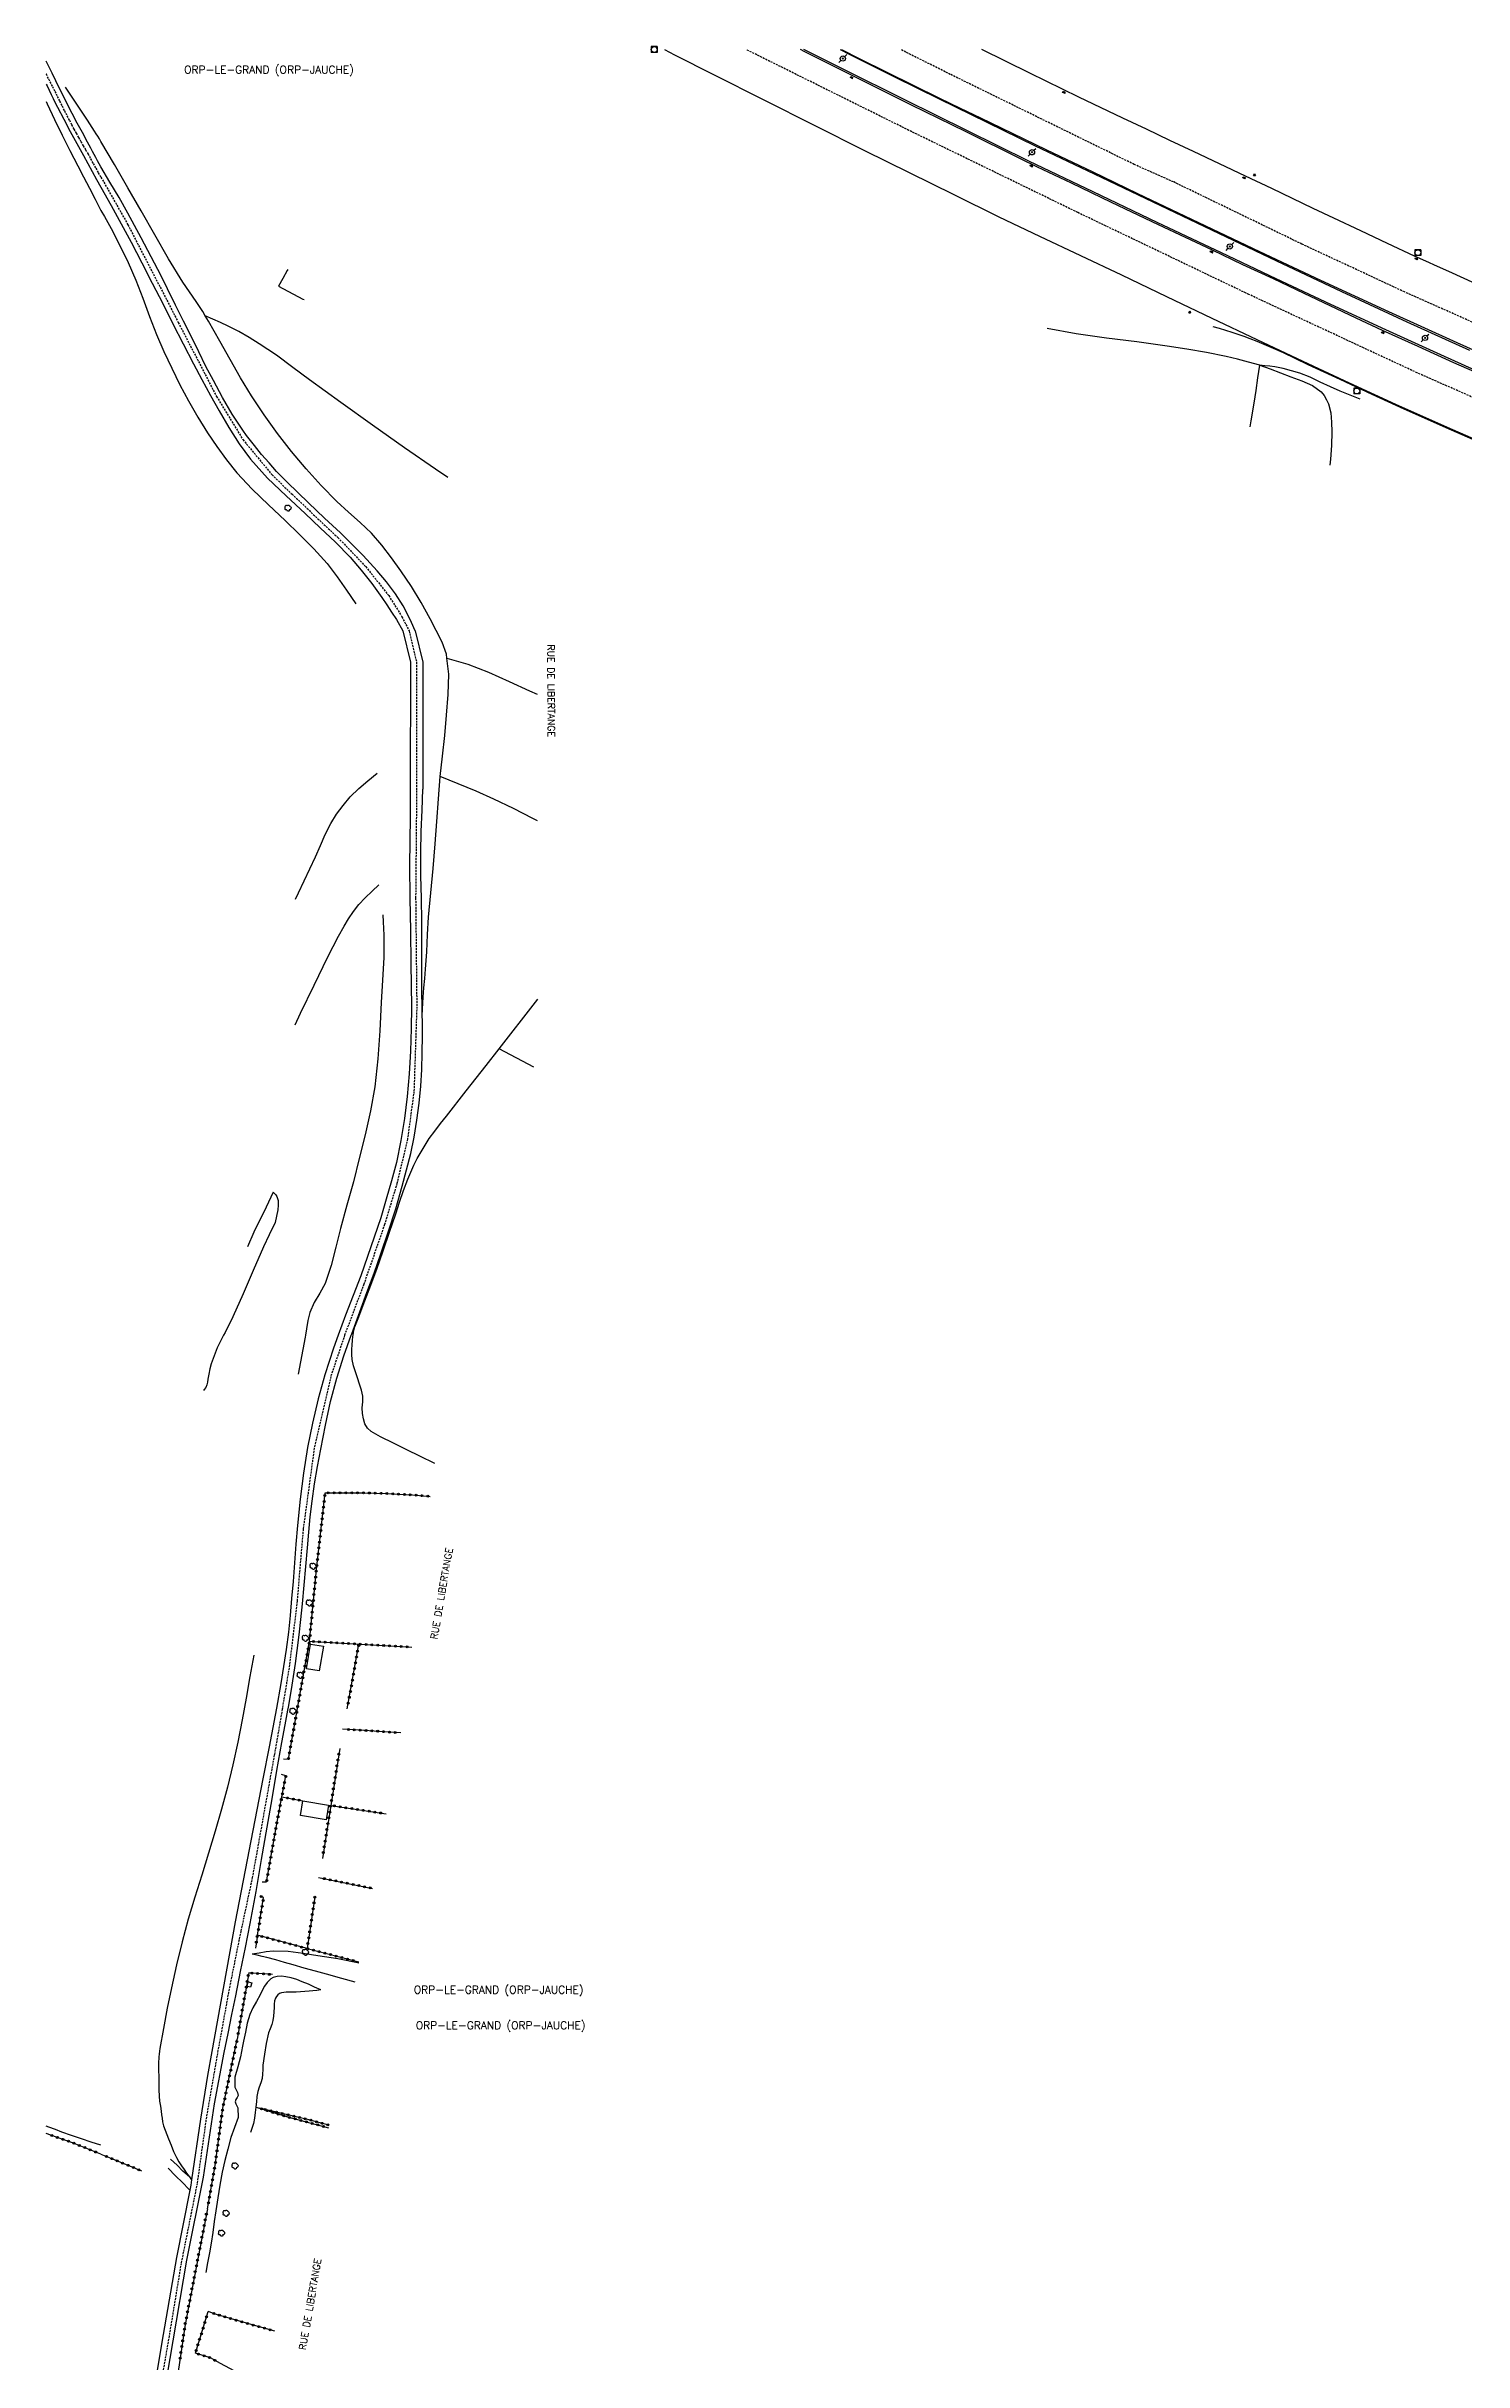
# Model space of a CAD drawing. Header units: millimetres. Extents: x 194000 to 195000, y 155999 to 157001.
# Drawn here: x 194000 to 194363, y 156408 to 157001 of the extents above; entities that cross this region are included whole.
import ezdxf
from ezdxf.enums import TextEntityAlignment as Align

# ---------------------------------------------------------------- set-up
doc = ezdxf.new("R2010")
doc.units = ezdxf.units.MM
doc.linetypes.add('DASHED', pattern=[0.75, 0.5, -0.25])
doc.layers.get('0').update_dxf_attribs({"linetype": 'CONTINUOUS'})
for name, color, linetype in [('W0001', 6, 'DASHED'), ('W0008', 7, 'CONTINUOUS'), ('W0010', 4, 'CONTINUOUS'), ('W0071', 7, 'CONTINUOUS'), ('W0104', 1, 'CONTINUOUS'), ('W0211', 2, 'CONTINUOUS'), ('W0214', 2, 'CONTINUOUS'), ('W0300', 7, 'CONTINUOUS'), ('W0322', 7, 'CONTINUOUS'), ('W0323', 7, 'CONTINUOUS'), ('W0330', 7, 'CONTINUOUS'), ('W0401', 7, 'CONTINUOUS'), ('W0420', 7, 'CONTINUOUS'), ('W0473', 7, 'CONTINUOUS'), ('W0850', 7, 'CONTINUOUS'), ('W0980', 7, 'CONTINUOUS'), ('W0989', 7, 'CONTINUOUS')]:
    doc.layers.add(name, color=color, linetype=linetype)
doc.styles.get("Standard").update_dxf_attribs({"font": 'romans.shx', "width": 0.85})

# ---------------------------------------------------------------- blocks, each defined once
blk = doc.blocks.new('T300')
for p, q in [((-0.8, 0.51), (-0.86, 0.34)), ((-0.86, 0.34), (-0.86, 0.17)), ((-0.86, 0.17), (-0.74, 0.06)), ((-0.69, 0.63), (-0.8, 0.51)), ((-0.8, -0.06), (-0.74, 0.06)), ((-0.74, 0.06), (-0.69, 0.11)), ((-0.57, 0.69), (-0.69, 0.63)), ((-0.46, 0.69), (-0.57, 0.69)), ((-0.29, 0.63), (-0.46, 0.69)), ((-0.29, 0.63), (-0.17, 0.74)), ((-0.23, 0.57), (-0.29, 0.63)), ((-0.17, 0.74), (-0.06, 0.8)), ((-0.06, 0.8), (0.06, 0.8)), ((0.06, 0.8), (0.23, 0.74)), ((0.23, 0.74), (0.34, 0.63)), ((0.34, 0.63), (0.4, 0.51)), ((0.46, 0.46), (0.34, 0.46)), ((0.4, 0.51), (0.4, 0.46)), ((0.57, 0.4), (0.46, 0.46)), ((0.57, 0.4), (0.69, 0.29)), ((0.69, 0.29), (0.74, 0.17)), ((0.74, 0.06), (0.69, -0.17)), ((0.74, 0.17), (0.74, 0.06)), ((-0.8, -0.17), (-0.8, -0.06)), ((-0.8, -0.23), (-0.8, -0.17)), ((-0.74, -0.34), (-0.8, -0.23)), ((-0.69, -0.4), (-0.74, -0.34)), ((-0.51, -0.46), (-0.69, -0.4)), ((-0.4, -0.46), (-0.51, -0.46)), ((-0.4, -0.46), (-0.34, -0.46)), ((-0.34, -0.46), (-0.34, -0.4)), ((-0.34, -0.51), (-0.34, -0.46)), ((-0.29, -0.63), (-0.34, -0.51)), ((-0.17, -0.74), (-0.29, -0.63)), ((-0.06, -0.8), (-0.17, -0.74)), ((0.06, -0.8), (-0.06, -0.8)), ((0.17, -0.74), (0.06, -0.8)), ((0.23, -0.69), (0.17, -0.74)), ((0.29, -0.46), (0.23, -0.46)), ((0.29, -0.63), (0.23, -0.69)), ((0.46, -0.4), (0.29, -0.46)), ((0.34, -0.51), (0.29, -0.63)), ((0.34, -0.51), (0.34, -0.46)), ((0.57, -0.34), (0.46, -0.4)), ((0.63, -0.29), (0.57, -0.34)), ((0.69, -0.17), (0.63, -0.29))]:
    blk.add_line(p, q)
blk = doc.blocks.new('T420')
for p, q in [((0.75, 0.75), (-0.75, 0.75)), ((-0.75, 0.75), (-0.75, -0.75)), ((0.75, 0.75), (0.75, -0.75)), ((0.75, -0.75), (-0.75, -0.75))]:
    blk.add_line(p, q)
blk.add_ellipse((0, 0), major_axis=(-0.53, 0.53), ratio=1, start_param=3.926991, end_param=10.210176)
blk = doc.blocks.new('T850')
for p, q in [((-0.25, -0.15), (0, 0.32)), ((0, 0.32), (0.25, -0.15)), ((-0.25, -0.15), (0.25, -0.15))]:
    blk.add_line(p, q)
for major_axis in [(-0.106, 0.106), (-0.0354, 0.0354), (-0.0236, 0.0236)]:
    blk.add_ellipse((0, 0), major_axis=major_axis, ratio=1, start_param=3.926991, end_param=10.210176)
blk = doc.blocks.new('T473')
for p, q in [((-0.166667, 0.166667), (0.166667, -0.166667)), ((-0.166667, -0.166667), (0.166667, 0.166667)), ((0.500001, 0.500001), (1.000002, 1.000002)), ((-1.000002, -1.000002), (-0.500001, -0.500001))]:
    blk.add_line(p, q)
blk.add_ellipse((0, 0), major_axis=(0.471405, 0.471405), ratio=1, start_param=5.4977871438, end_param=11.780972451)
blk = doc.blocks.new('T401')
for p, q in [((-0.3, 0.3), (0, 0.3)), ((-0.3, -0.25), (-0.3, 0.3)), ((-0.3, 0.15), (0, 0.15)), ((-0.3, 0), (0, 0)), ((0, 0.3), (0, -0.25)), ((-0.3, -0.15), (0, -0.15)), ((-0.3, -0.25), (-0.3, -0.3)), ((-0.3, -0.3), (0, -0.3)), ((0, -0.3), (0, -0.25))]:
    blk.add_line(p, q)
blk = doc.blocks.new('t323o')
at = {"color": 0, "linetype": 'Continuous'}
for radius in [0.25, 0.15]:
    blk.add_circle((0, 0), radius, dxfattribs=at)
blk = doc.blocks.new('t322o')
at = {"color": 0, "linetype": 'Continuous'}
for radius in [0.25, 0.15]:
    blk.add_circle((0, 0), radius, dxfattribs=at)

msp = doc.modelspace()

# ---------------------------------------------------------------- linework, layer by layer
at = {"layer": 'W0001'}
for points in [[(194395.02, 156897.89), (194350.96, 156917.28), (194307.84, 156937.36), (194264.07, 156958.31), (194220.86, 156979.33), (194179.2, 157000)], [(194396.8, 156916.18), (194371.23, 156927.51), (194347.76, 156937.97), (194321.48, 156950.21), (194288.57, 156966.15), (194278.5, 156970.62), (194231.45, 156993.67), (194218.77, 157000)], [(194014, 156967.36), (194013.34, 156968.56), (194012.69, 156969.76), (194012.02, 156970.96), (194011.36, 156972.17), (194010.77, 156973.24), (194010.16, 156974.31), (194009.56, 156975.37), (194008.95, 156976.44), (194008.34, 156977.51), (194007.74, 156978.58), (194007.15, 156979.66), (194006.57, 156980.74), (194005.93, 156981.96), (194005.29, 156983.19), (194004.67, 156984.43), (194004.05, 156985.67), (194003.44, 156986.91), (194002.82, 156988.15), (194002.21, 156989.39), (194001.58, 156990.62), (194000.04, 156993.68), (194000, 156993.76)], [(194014, 156967.36), (194020.89, 156955.19), (194033.8, 156930.16), (194043.57, 156911.24), (194050.34, 156900.2), (194057.8, 156891.19), (194062.91, 156886.21), (194074.67, 156875.12), (194081.78, 156867.7), (194087.66, 156860.28), (194091.06, 156854.86), (194092.9, 156851.26), (194094.79, 156843.26), (194094.8, 156810.34), (194094.56, 156782.81), (194094.85, 156755.06), (194094.13, 156733.38), (194092.48, 156721.24), (194089.77, 156709.81), (194086.61, 156699.32), (194081.3, 156684.05), (194076.38, 156671)], [(194076.38, 156671), (194072.84, 156660.42), (194068.6, 156642.07), (194065.77, 156621.43), (194064.21, 156602.95), (194062.27, 156586.6), (194060.4, 156575.27), (194058.37, 156563.58), (194052.74, 156532.18), (194049.79, 156518.42), (194046.64, 156502.79), (194043.96, 156487.92), (194040.98, 156470.9), (194038.62, 156453.93), (194034.51, 156433.46), (194031.44, 156414.83), (194027.14, 156390.2), (194023.97, 156372.57), (194021.01, 156365.52)]]:
    msp.add_lwpolyline(points, dxfattribs=at)
at = {"layer": 'W0008'}
for points in [[(194158.26, 157000), (194160.84, 156998.69), (194170.81, 156993.65), (194183.68, 156987.15), (194196.55, 156980.66), (194209.44, 156974.21), (194220.89, 156968.53), (194232.36, 156962.89), (194243.83, 156957.24)], [(194249.44, 156972.03), (194235.47, 156978.92), (194221.5, 156985.82), (194207.54, 156992.75), (194194.22, 156999.41), (194193.05, 157000)], [(194203.57, 157000), (194208.27, 156997.64), (194228.72, 156987.57), (194233.96, 156985.03), (194239.2, 156982.5), (194244.45, 156979.97)], [(194264.31, 156987.86), (194251.8, 156993.98), (194239.51, 157000)], [(194014, 156970), (194013.57, 156970.79), (194013.14, 156971.58), (194012.71, 156972.37), (194012.27, 156973.17), (194011.84, 156973.96), (194011.41, 156974.75), (194010.98, 156975.55), (194010.55, 156976.34), (194009.24, 156978.77), (194007.93, 156981.21), (194006.64, 156983.65), (194005.36, 156986.1), (194004.37, 156988.05), (194003.4, 156990.01), (194002.43, 156991.97), (194001.48, 156993.94), (194000.49, 156995.98), (194000, 156997.02)], [(194000, 156991.18), (194000.24, 156990.69), (194000.75, 156989.61), (194001.26, 156988.53), (194001.78, 156987.45), (194002.3, 156986.37), (194002.84, 156985.3), (194004.47, 156982.17), (194006.13, 156979.06), (194007.81, 156975.95), (194009.5, 156972.86), (194010.62, 156970.83), (194011.74, 156968.81), (194012.87, 156966.79), (194014, 156964.78)], [(194365.96, 156940.07), (194359.06, 156943.18), (194356.15, 156944.51), (194353.23, 156945.84), (194350.32, 156947.18), (194343.41, 156950.39), (194336.51, 156953.62), (194329.62, 156956.87), (194324.33, 156959.38), (194319.03, 156961.9), (194313.74, 156964.42), (194307.06, 156967.58), (194300.39, 156970.75), (194293.71, 156973.91), (194287.68, 156976.76), (194281.65, 156979.6), (194275.62, 156982.46), (194271.85, 156984.26), (194268.08, 156986.06), (194264.31, 156987.86)], [(194244.45, 156979.97), (194256.09, 156974.38), (194267.73, 156968.79), (194279.38, 156963.22), (194294.97, 156955.77), (194310.57, 156948.36), (194326.2, 156941.02), (194343.63, 156932.98), (194361.1, 156925.04), (194378.61, 156917.19)], [(194094.48, 156851.25), (194093.48, 156853.39), (194092.49, 156855.54), (194091.4, 156857.62), (194089.37, 156860.76), (194087.1, 156863.76), (194084.7, 156866.64), (194082.95, 156868.6), (194081.12, 156870.5), (194079.29, 156872.38), (194075.29, 156876.3), (194071.21, 156880.13), (194067.15, 156883.99), (194064.39, 156886.65), (194061.65, 156889.32), (194058.98, 156892.07), (194057.03, 156894.22), (194055.13, 156896.41), (194053.29, 156898.65), (194052.28, 156899.94), (194051.29, 156901.26), (194050.32, 156902.58), (194047.62, 156906.7), (194045.14, 156910.96), (194042.78, 156915.28), (194040.88, 156918.93), (194039.05, 156922.62), (194037.24, 156926.31), (194035.17, 156930.47), (194033.11, 156934.64), (194031.03, 156938.8), (194029.37, 156942.07), (194027.7, 156945.33), (194026.02, 156948.59), (194024.33, 156951.8), (194022.62, 156954.99), (194020.88, 156958.17), (194018.62, 156962.13), (194016.31, 156966.06), (194014, 156970)], [(194369.54, 156915.8), (194360.37, 156919.87), (194351.22, 156923.98), (194342.09, 156928.15), (194335.39, 156931.29), (194328.7, 156934.46), (194322.01, 156937.62), (194314.18, 156941.3), (194306.36, 156944.96), (194298.53, 156948.64), (194291.65, 156951.88), (194284.77, 156955.13), (194277.89, 156958.39), (194272.73, 156960.86), (194267.58, 156963.32), (194262.43, 156965.79), (194258.1, 156967.87), (194253.77, 156969.95), (194249.44, 156972.03)], [(194014, 156964.78), (194016.58, 156960.09), (194019.17, 156955.39), (194021.72, 156950.68), (194024.45, 156945.47), (194027.13, 156940.23), (194029.81, 156934.99), (194032.42, 156929.85), (194035.02, 156924.7), (194037.68, 156919.58), (194039.82, 156915.54), (194042, 156911.51), (194044.26, 156907.54), (194046.77, 156903.31), (194049.39, 156899.14), (194052.24, 156895.17), (194056.62, 156890.3), (194061.43, 156885.77), (194066.26, 156881.27), (194070.15, 156877.6), (194074.05, 156873.95), (194077.76, 156870.13), (194080.62, 156866.8), (194083.35, 156863.35), (194085.94, 156859.8), (194087.19, 156857.95), (194088.41, 156856.07), (194089.63, 156854.19)], [(194243.83, 156957.24), (194254.31, 156952.28), (194264.79, 156947.32), (194275.27, 156942.34), (194286.82, 156936.83), (194298.38, 156931.3), (194309.95, 156925.81), (194321.74, 156920.26), (194333.54, 156914.74), (194345.38, 156909.3), (194360, 156902.77), (194374.67, 156896.35)], [(194089.63, 156854.19), (194091.32, 156851.26)], [(194091.32, 156851.26), (194093.21, 156843.27)], [(194094.48, 156851.25), (194096.37, 156843.26)], [(194093.21, 156843.27), (194093.19, 156809.93)], [(194096.37, 156843.26), (194096.41, 156810.75)], [(194093.19, 156809.93), (194093.12, 156803.69), (194093.05, 156797.45), (194093.01, 156791.21), (194093.09, 156782.86), (194093.25, 156774.5), (194093.37, 156766.15), (194093.44, 156760.6), (194093.49, 156755.05), (194093.43, 156749.51), (194093.23, 156743.68), (194092.92, 156737.85), (194092.4, 156732.05), (194091.69, 156726.41), (194090.78, 156720.79), (194089.64, 156715.21), (194088.41, 156710.47), (194087.01, 156705.77), (194085.61, 156701.06), (194083.93, 156696.09), (194082.25, 156691.11), (194080.52, 156686.16), (194078.59, 156681.11), (194076.61, 156676.09), (194074.72, 156671.03), (194074.71, 156671)], [(194080.26, 156676.99), (194082.09, 156681.93), (194083.92, 156686.88), (194085.69, 156691.85), (194087.61, 156697.58), (194089.45, 156703.34), (194091.13, 156709.14), (194092.25, 156713.3), (194093.3, 156717.49), (194094.19, 156721.7), (194094.9, 156726.02), (194095.45, 156730.36), (194095.87, 156734.71), (194096.13, 156738.99), (194096.27, 156743.28), (194096.32, 156747.57), (194096.29, 156751.32), (194096.26, 156752.83), (194096.2, 156755.07), (194096.13, 156758.82), (194096.11, 156764.85), (194096.13, 156770.88), (194096.12, 156776.91), (194096.03, 156782.77), (194095.91, 156788.63), (194095.88, 156794.49), (194096, 156799.91), (194096.2, 156805.33), (194096.41, 156810.75)], [(194078.09, 156671), (194078.21, 156671.35), (194080.26, 156676.99)], [(194074.71, 156671), (194073.54, 156667.65), (194072.4, 156664.25), (194071.34, 156660.84), (194069.64, 156654.71), (194068.16, 156648.52), (194066.9, 156642.28), (194065.84, 156635.66), (194065.02, 156628.99), (194064.33, 156622.31), (194063.91, 156617.54), (194063.56, 156612.76), (194063.18, 156607.99), (194062.82, 156603.64), (194062.45, 156599.29), (194061.99, 156594.95), (194061.41, 156590.58), (194060.76, 156586.22), (194060.06, 156581.87), (194058.94, 156575.52)], [(194061.85, 156575.01), (194062.01, 156575.82), (194062.8, 156580.34), (194063.31, 156583.66), (194063.79, 156586.98), (194064.24, 156590.31), (194064.73, 156594.29), (194065.18, 156598.27), (194065.6, 156602.25), (194066.04, 156607.02), (194066.44, 156611.8), (194066.86, 156616.58), (194067.21, 156620.55), (194067.58, 156624.52), (194068.03, 156628.48), (194068.7, 156632.95), (194069.47, 156637.41), (194070.31, 156641.86), (194071.5, 156647.94), (194072.8, 156654.01), (194074.35, 156660), (194076.17, 156665.71), (194078.09, 156671)], [(194058.94, 156575.52), (194058.62, 156573.73), (194057.04, 156565.61), (194055.46, 156557.49), (194048.37, 156520.88), (194042.35, 156487.65)], [(194045.55, 156487.43), (194046.54, 156492.27), (194047.53, 156497.11), (194048.52, 156501.95), (194049.76, 156508.12), (194051, 156514.29), (194052.2, 156520.46), (194053.7, 156528.65), (194055.14, 156536.85), (194056.56, 156545.05), (194057.8, 156552.3), (194059.04, 156559.55), (194060.31, 156566.79), (194061.15, 156571.3), (194061.85, 156575.01)], [(194042.35, 156487.65), (194041.29, 156481.55), (194039.47, 156470.37), (194037.2, 156454.83), (194037.01, 156453.47), (194036.75, 156452.19), (194033.3, 156434.98), (194029.94, 156415.23), (194026.41, 156394.45), (194025, 156386.14)], [(194026.18, 156373.32), (194029.35, 156395.03), (194032.5, 156413.59), (194035.94, 156434.24), (194040.27, 156455.54), (194043.05, 156474.31), (194045.55, 156487.43)]]:
    msp.add_lwpolyline(points, dxfattribs=at)
at = {"layer": 'W0010'}
for points in [[(194251.54, 156971.45), (194235.68, 156979.28), (194219.83, 156987.12), (194204, 156994.98), (194193.95, 157000)], [(194203.25, 157000), (194205.72, 156998.76), (194217.14, 156993.07), (194228.57, 156987.41), (194236.77, 156983.39), (194244.99, 156979.38), (194253.2, 156975.38)], [(194253.2, 156975.38), (194268.25, 156968.21), (194283.3, 156961.04), (194298.35, 156953.89), (194314.98, 156945.98), (194331.62, 156938.08), (194348.33, 156930.33), (194364.4, 156923.11)], [(194371.21, 156915.53), (194357.06, 156921.87), (194342.94, 156928.29), (194328.9, 156934.79), (194314.89, 156941.37), (194300.9, 156947.98), (194284.43, 156955.78), (194267.98, 156963.61), (194251.54, 156971.45)], [(194298.68, 156929.18), (194300.29, 156928.69), (194301.9, 156928.19), (194303.5, 156927.68), (194305.04, 156927.16), (194306.58, 156926.63), (194308.11, 156926.08), (194309.93, 156925.38), (194311.73, 156924.64), (194313.53, 156923.89), (194316.7, 156922.45), (194319.84, 156920.95), (194322.98, 156919.44), (194331.15, 156915.62), (194339.33, 156911.84), (194347.52, 156908.09), (194359.7, 156902.66), (194371.92, 156897.33)]]:
    msp.add_lwpolyline(points, dxfattribs=at)
at = {"layer": 'W0071'}
for points in [[(194036.63, 156455.59), (194034.95, 156457.05), (194033.49, 156458.57), (194031.77, 156460.1)], [(194031.22, 156457.82), (194033.08, 156455.85), (194034.83, 156454.11), (194036.46, 156452.42), (194036.75, 156452.19)]]:
    msp.add_lwpolyline(points, dxfattribs=at)
at = {"layer": 'W0104'}
for points in [[(194070.95, 156591.39), (194069.86, 156585.07), (194066.58, 156585.63), (194067.68, 156591.96)], [(194071.63, 156546.98), (194065.09, 156548.07), (194065.72, 156551.84), (194072.26, 156550.75)], [(194052.65, 156505.23), (194052.32, 156504.12), (194051.45, 156504.28), (194051.67, 156505.52)]]:
    msp.add_lwpolyline(points, close=True, dxfattribs=at)
at = {"layer": 'W0211'}
for points in [[(194000, 156986.72), (194000.24, 156986.12), (194002.07, 156982.09), (194004.04, 156978.12), (194006.07, 156974.2), (194008.09, 156970.27), (194009.55, 156967.41), (194011.03, 156964.56), (194012.52, 156961.71), (194014, 156958.86)], [(194014, 156976.5), (194013.58, 156977.16), (194013.17, 156977.83), (194012.75, 156978.49), (194012.33, 156979.15), (194010.51, 156981.97), (194008.67, 156984.78), (194006.81, 156987.57), (194004.93, 156990.35)], [(194100.83, 156813.97), (194101.45, 156819.21), (194102.07, 156824.45), (194102.49, 156829.69), (194102.89, 156834.94), (194103.09, 156840.2), (194102.56, 156844.26), (194102.43, 156845.26), (194101.32, 156848.36), (194099.85, 156851.37), (194098.28, 156854.34), (194095.98, 156858.54), (194093.48, 156862.64), (194090.81, 156866.62), (194088.42, 156869.94), (194085.92, 156873.17), (194083.24, 156876.24), (194080.37, 156879.01), (194077.34, 156881.63), (194074.38, 156884.33), (194070.37, 156888.46), (194066.52, 156892.75), (194062.82, 156897.17), (194059.22, 156901.78), (194055.79, 156906.52), (194052.52, 156911.38), (194049.71, 156915.99), (194047.05, 156920.71), (194044.39, 156925.42), (194042.96, 156927.96), (194041.53, 156930.5), (194040.69, 156931.91), (194040.04, 156933), (194038.37, 156935.51), (194036.63, 156937.98), (194034.93, 156940.48), (194031.25, 156946.47), (194027.76, 156952.58), (194024.29, 156958.7), (194020.85, 156964.63), (194017.43, 156970.57), (194014, 156976.5)], [(194014, 156958.86), (194014.88, 156957.32), (194015.76, 156955.78), (194016.61, 156954.23), (194018.86, 156949.89), (194020.98, 156945.49), (194022.96, 156941.02), (194024.75, 156936.39), (194026.41, 156931.7), (194028.2, 156927.06), (194030.09, 156922.74), (194032.1, 156918.47), (194034.21, 156914.25), (194036.43, 156910.08), (194038.76, 156905.96), (194041.24, 156901.94), (194043.62, 156898.43), (194046.11, 156894.99), (194048.76, 156891.69), (194052.71, 156887.47), (194056.93, 156883.48), (194061.13, 156879.47), (194064.82, 156875.87), (194068.49, 156872.26), (194071.93, 156868.45), (194074.48, 156865.1), (194076.87, 156861.62), (194079.26, 156858.14)], [(194336.4, 156910.51), (194333.85, 156911.57), (194331.29, 156912.63), (194328.74, 156913.71), (194326.14, 156914.92), (194323.55, 156916.14), (194320.89, 156917.19), (194318.81, 156917.83), (194316.69, 156918.36), (194314.54, 156918.79), (194313.25, 156918.97), (194311.95, 156919.11), (194310.65, 156919.26)], [(194096.26, 156752.83), (194096.33, 156754.39), (194096.4, 156755.96), (194096.49, 156757.52), (194096.68, 156759.91), (194096.9, 156762.3), (194097.11, 156764.69), (194097.39, 156769.12), (194097.62, 156773.55), (194097.89, 156777.98), (194098.42, 156784.23), (194099.02, 156790.46), (194099.58, 156796.71), (194100.02, 156802.46), (194100.42, 156808.22), (194100.83, 156813.97)], [(194086.15, 156778.53), (194086.25, 156776.82), (194086.36, 156775.1), (194086.44, 156773.39), (194086.42, 156767.63), (194086.11, 156761.88), (194085.75, 156756.12), (194085.38, 156748.9), (194084.91, 156741.7), (194084.1, 156734.54), (194082.99, 156728.39), (194081.61, 156722.28), (194080.14, 156716.2), (194078.61, 156710.22), (194076.97, 156704.26), (194075.32, 156698.3), (194074.14, 156693.56), (194072.95, 156688.82), (194071.36, 156684.24), (194070.05, 156681.77), (194068.61, 156679.36), (194067.46, 156676.84), (194066.93, 156674.75), (194066.58, 156672.6), (194066.33, 156671)], [(194058.11, 156707.59), (194057.5, 156706.31), (194056.9, 156705.03), (194056.28, 156703.75), (194055.23, 156701.62), (194054.17, 156699.5), (194053.14, 156697.36), (194051.48, 156693.59)], [(194066.33, 156671), (194066.24, 156670.45), (194065.65, 156667.31), (194065.07, 156664.17), (194064.48, 156661.02)], [(194053.1, 156589.13), (194052.15, 156583.61), (194051.19, 156578.09), (194050.17, 156572.58), (194049, 156566.81), (194047.75, 156561.06), (194046.38, 156555.33), (194044.86, 156549.67), (194043.22, 156544.04), (194041.54, 156538.42), (194039.79, 156532.8), (194037.99, 156527.19), (194036.31, 156521.55), (194034.76, 156515.72), (194033.34, 156509.85), (194032.02, 156503.96), (194030.98, 156498.79), (194030.02, 156493.6), (194029.07, 156488.42)], [(194079.98, 156510.32), (194079.66, 156510.38), (194074.62, 156511.37), (194069.56, 156512.2), (194065.76, 156512.78), (194061.94, 156513.27), (194058.12, 156513.35), (194056.31, 156513.15), (194054.5, 156512.86), (194052.68, 156512.56)], [(194070.27, 156503.43), (194068.69, 156504.16), (194067.11, 156504.88), (194065.5, 156505.54), (194064.13, 156506.06), (194062.73, 156506.54), (194061.31, 156506.82), (194060.2, 156506.92), (194059.07, 156506.9), (194058.06, 156506.62), (194057.52, 156506.28), (194057.02, 156505.83), (194056.57, 156505.36), (194055.85, 156504.37), (194055.28, 156503.26), (194054.73, 156502.14), (194053.81, 156500.49), (194052.92, 156498.82), (194052.15, 156497.11), (194051.47, 156494.9), (194050.98, 156492.61), (194050.49, 156490.32)], [(194050.49, 156490.32), (194050.25, 156489), (194050, 156487.67), (194049.75, 156486.35), (194049.01, 156483.72), (194048.27, 156481.09), (194048.29, 156478.54), (194048.59, 156477.84), (194048.96, 156477.14), (194049.11, 156476.45), (194048.89, 156475.9), (194048.52, 156475.36), (194048.33, 156474.82), (194048.49, 156474.3), (194048.8, 156473.79), (194049.07, 156473.28), (194049.1, 156470.8), (194048.18, 156468.23), (194047.24, 156465.65), (194046.48, 156462.7), (194045.71, 156459.74), (194045.01, 156456.77), (194044.4, 156453.5), (194043.88, 156450.21), (194043.39, 156446.92), (194042.99, 156444.15), (194042.61, 156441.39), (194042.19, 156438.63), (194041.75, 156436.11), (194041.28, 156433.59), (194040.81, 156431.08)], [(194029.07, 156488.42), (194028.98, 156487.72), (194028.88, 156487.03), (194028.81, 156486.33), (194028.73, 156484.63), (194028.76, 156482.91), (194028.79, 156481.2), (194028.78, 156479.55), (194028.78, 156477.9), (194028.86, 156476.25), (194029.01, 156474.95), (194029.22, 156473.66), (194029.42, 156472.37), (194029.53, 156471.47), (194029.63, 156470.58), (194029.78, 156469.69), (194029.86, 156469.34), (194029.95, 156469), (194030.04, 156468.65), (194030.41, 156467.52), (194030.85, 156466.41), (194031.31, 156465.3), (194031.94, 156463.69), (194032.6, 156462.09), (194033.35, 156460.54), (194033.95, 156459.48), (194034.59, 156458.45), (194035.27, 156457.44), (194035.9, 156456.56), (194036.55, 156455.7), (194036.63, 156455.59), (194037.2, 156454.83)]]:
    msp.add_lwpolyline(points, dxfattribs=at)
at = {"layer": 'W0214'}
for points in [[(194058.11, 156707.59), (194058.44, 156707.25), (194058.76, 156706.9), (194059.04, 156706.53), (194059.37, 156705.46), (194059.39, 156704.26), (194059.32, 156703.07), (194058.57, 156699.83), (194057.07, 156696.7), (194055.57, 156693.57), (194052.98, 156687.59), (194050.4, 156681.61), (194047.76, 156675.66), (194045.77, 156671.72), (194045.4, 156671)], [(194045.4, 156671), (194043.76, 156667.79), (194042.21, 156663.7), (194041.91, 156662.38), (194041.64, 156661.05), (194041.36, 156659.71), (194041.23, 156659), (194041.09, 156658.29), (194040.84, 156657.63), (194040.45, 156657.06), (194040.25, 156656.85)], [(194079.08, 156505.42), (194075.69, 156506.35), (194071.71, 156507.46), (194068.88, 156508.25), (194066.05, 156509.04), (194063.23, 156509.83), (194060.99, 156510.47), (194058.75, 156511.12), (194056.5, 156511.71), (194055.23, 156512.01), (194053.96, 156512.29), (194052.68, 156512.56)], [(194070.27, 156503.43), (194069.27, 156503.31), (194068.26, 156503.18), (194067.26, 156503.08), (194066.15, 156502.99), (194065.05, 156502.93), (194063.94, 156502.89), (194063.09, 156502.88), (194062.24, 156502.89), (194061.4, 156502.83), (194060.81, 156502.77), (194060.22, 156502.68), (194059.69, 156502.48), (194059.28, 156502.17), (194058.92, 156501.77), (194058.64, 156501.34), (194058.41, 156500.61), (194058.37, 156499.79), (194058.34, 156498.97), (194058.26, 156497.85), (194058.19, 156496.72), (194058.04, 156495.61), (194057.71, 156494.55), (194057.29, 156493.5), (194056.91, 156492.44), (194056.28, 156489.73), (194055.87, 156486.95), (194055.46, 156484.18)], [(194055.46, 156484.18), (194055.41, 156483.04), (194055.37, 156481.9), (194055.23, 156480.77), (194054.9, 156479.66), (194054.48, 156478.56), (194054.13, 156477.45), (194053.92, 156476.15), (194053.81, 156474.82), (194053.68, 156473.5), (194053.67, 156473.41), (194053.51, 156472.07), (194053.33, 156470.64), (194053.04, 156469.24), (194052.8, 156468.48), (194052.54, 156467.72), (194052.27, 156466.97)]]:
    msp.add_lwpolyline(points, dxfattribs=at)
at = {"layer": 'W0322'}
msp.add_lwpolyline([(194041.24, 156447.44), (194035.53, 156417.77), (194033.13, 156401.81), (194031.3, 156391.79), (194029.3, 156381.11)], dxfattribs=at)
at = {"layer": 'W0323'}
for points in [[(194067.39, 156592.66), (194069.15, 156611.02), (194071.37, 156630.62), (194074.58, 156630.65), (194077.79, 156630.67), (194081, 156630.65), (194087.39, 156630.48), (194093.79, 156630.13), (194098.3, 156629.74)], [(194060.69, 156562.54), (194062, 156562.47), (194064.62, 156577.44), (194067.39, 156592.66), (194080.04, 156591.92), (194082.97, 156591.75), (194093.56, 156591.17)], [(194077.05, 156575.36), (194080.04, 156591.92)], [(194090.81, 156569.24), (194075.86, 156570.19)], [(194075.11, 156565.2), (194070.7, 156537.09)], [(194055.26, 156531.12), (194056.38, 156531.08), (194059.16, 156546.91), (194060.3, 156552.81), (194061.34, 156558.24), (194060.21, 156558.6)], [(194060.3, 156552.81), (194065.72, 156551.84)], [(194072.26, 156550.75), (194087, 156548.5)], [(194069.71, 156532.21), (194083.49, 156529.42)], [(194054.07, 156517.43), (194055.64, 156527.1), (194054.81, 156527.38)], [(194068.78, 156527.29), (194066.79, 156514.01), (194080.03, 156510.59)], [(194066.79, 156514.01), (194054.07, 156517.43), (194053.54, 156514.15)], [(194057.93, 156507.36), (194051.85, 156507.81), (194048.89, 156490.83)], [(194041.24, 156447.44), (194043.2, 156458.51), (194045.16, 156473.16), (194048.89, 156490.83)], [(194053.67, 156473.41), (194054.57, 156473.14), (194061.75, 156470.93), (194072.24, 156468.18)], [(194072.35, 156468.82), (194067.23, 156470.22), (194061.45, 156471.57), (194054.57, 156473.14)], [(194014, 156461.42), (194006.71, 156464.34), (194000, 156466.69)], [(194014, 156461.42), (194016.5, 156460.36), (194024.38, 156457.12)], [(194059.68, 156399.85), (194054.38, 156401.54), (194052.85, 156403.36), (194044.6, 156407.82), (194042.05, 156409.26), (194038.18, 156410.49), (194041.48, 156421.17)], [(194058.54, 156416.1), (194049.45, 156418.62), (194043.58, 156420.39), (194041.48, 156421.17)]]:
    msp.add_lwpolyline(points, dxfattribs=at)
at = {"layer": 'W0330'}
for points in [[(194061.82, 156943.72), (194061.7, 156943.49), (194060.57, 156941.46), (194059.44, 156939.43), (194065.7, 156936.17), (194066, 156936.02)], [(194102.81, 156890.48), (194099.64, 156892.64), (194091.69, 156898.13), (194083.55, 156903.87), (194075.45, 156909.66), (194067.36, 156915.47), (194063.13, 156918.63), (194058.9, 156921.79), (194054.54, 156924.74), (194051.93, 156926.31), (194049.28, 156927.82), (194046.58, 156929.23), (194044.63, 156930.16), (194042.66, 156931.04), (194040.69, 156931.91)], [(194308.22, 156903.49), (194308.49, 156905.01), (194309.25, 156909.56), (194309.73, 156912.79), (194310.19, 156916.02), (194310.65, 156919.26), (194307.8, 156920.01), (194304.94, 156920.76), (194302.08, 156921.46), (194297.06, 156922.47), (194292.02, 156923.32), (194286.96, 156924.12), (194279.21, 156925.19), (194271.44, 156926.13), (194263.7, 156927.23), (194256.22, 156928.59)], [(194310.65, 156919.26), (194313.33, 156918.29), (194316, 156917.32), (194318.63, 156916.27), (194321.42, 156915.22), (194324.17, 156914.08), (194326.41, 156912.39), (194327.13, 156911.45), (194327.77, 156910.41), (194328.3, 156909.33), (194328.9, 156907.06), (194329.06, 156904.63), (194329.11, 156902.21), (194329.06, 156898.7), (194328.78, 156895.2), (194328.63, 156893.64)], [(194102.56, 156844.26), (194104.35, 156843.75), (194106.13, 156843.23), (194107.9, 156842.69), (194113.25, 156840.65), (194118.48, 156838.28), (194123.71, 156835.9), (194125.65, 156835.06)], [(194063.76, 156782.57), (194064.56, 156784.23), (194068.96, 156793.41), (194070.18, 156796.29), (194071.4, 156799.16), (194072.82, 156801.92), (194074.34, 156804.3), (194076.02, 156806.58), (194077.84, 156808.74), (194080.01, 156810.88), (194082.35, 156812.87), (194084.68, 156814.86)], [(194125.73, 156802.64), (194124.59, 156803.25), (194119.64, 156805.78), (194114.62, 156808.19), (194110.06, 156810.19), (194105.44, 156812.08), (194100.83, 156813.97)], [(194063.68, 156750.45), (194065.11, 156753.37), (194068.61, 156760.59), (194072.12, 156767.82), (194073.45, 156770.46), (194074.77, 156773.11), (194076.22, 156775.7), (194077.4, 156777.59), (194078.65, 156779.45), (194080, 156781.22), (194081.63, 156782.96), (194083.39, 156784.6), (194085.14, 156786.24)], [(194102.42, 156727.04), (194107.52, 156733.54), (194112.62, 156740.04), (194115.94, 156744.29), (194117.71, 156746.55), (194123.43, 156753.89), (194125.83, 156756.98)], [(194124.79, 156739.59), (194115.94, 156744.29)], [(194078.53, 156671), (194078.64, 156671.76), (194079.03, 156673.1), (194079.53, 156674.41), (194080.05, 156675.73), (194081.55, 156679.77), (194083.09, 156683.81), (194084.59, 156687.86), (194086.24, 156692.58), (194087.84, 156697.32), (194089.45, 156702.05), (194090.44, 156705.02), (194091.43, 156707.99), (194092.54, 156710.91), (194093.3, 156712.7), (194094.11, 156714.48), (194094.98, 156716.22), (194095.94, 156717.95), (194096.97, 156719.64), (194098.05, 156721.29), (194099.45, 156723.24), (194100.94, 156725.14), (194102.42, 156727.04)], [(194099.51, 156638.14), (194095.67, 156640.04), (194092.3, 156641.68), (194088.93, 156643.33), (194085.55, 156644.97), (194084.36, 156645.65), (194083.17, 156646.32), (194082.21, 156647.17), (194081.59, 156648.31), (194081.2, 156649.62), (194080.95, 156650.95), (194080.91, 156652.42), (194081.03, 156653.92), (194081.02, 156655.4), (194080.69, 156656.96), (194080.19, 156658.5), (194079.69, 156660.04), (194079.16, 156661.61), (194078.63, 156663.18), (194078.29, 156664.78), (194078.21, 156666.03), (194078.25, 156667.3), (194078.32, 156668.56), (194078.39, 156669.63), (194078.48, 156670.7), (194078.53, 156671)], [(194014, 156463.69), (194011.49, 156464.49), (194008.98, 156465.32), (194006.49, 156466.18), (194004.01, 156467.06), (194002.33, 156467.68), (194000.66, 156468.33), (194000, 156468.59)]]:
    msp.add_lwpolyline(points, dxfattribs=at)

# ---------------------------------------------------------------- block references
at = {"layer": 'W0300', "rotation": 359.9999899820874}
for p in [(194061.93, 156882.64), (194068.37, 156611.85), (194067.38, 156602.45), (194066.38, 156593.43), (194065.06, 156583.97), (194063.18, 156574.76), (194066.39, 156513.04)]:
    msp.add_blockref('T300', p, dxfattribs=at)
at = {"layer": 'W0300'}
for p in [(194048.36, 156458.37), (194044.91, 156441.19), (194046.08, 156446.23)]:
    msp.add_blockref('T300', p, dxfattribs=at)
at = {"layer": 'W0322'}
for p, rotation in [((194040.13, 156441.64), 259.1043739204832), ((194040.41, 156443.12), 259.1043739204832), ((194040.7, 156444.59), 259.1043739204832), ((194040.98, 156446.06), 259.1043739204832), ((194038.99, 156435.75), 259.1043739204832), ((194039.28, 156437.23), 259.1043739204832), ((194039.56, 156438.7), 259.1043739204832), ((194039.84, 156440.17), 259.1043739204832), ((194037.86, 156429.86), 259.1043739204832), ((194038.14, 156431.33), 259.1043739204832), ((194038.43, 156432.81), 259.1043739204832), ((194038.71, 156434.28), 259.1043739204832), ((194036.73, 156423.97), 259.1043739204832), ((194037.01, 156425.44), 259.1043739204832), ((194037.29, 156426.91), 259.1043739204832), ((194037.58, 156428.39), 259.1043739204832), ((194035.59, 156418.08), 259.1043739204832), ((194035.88, 156419.55), 259.1043739204832), ((194036.16, 156421.02), 259.1043739204832), ((194036.44, 156422.5), 259.1043739204832), ((194034.69, 156412.15), 261.4413364996379), ((194034.91, 156413.63), 261.4413364996379), ((194035.13, 156415.11), 261.4413364996379), ((194035.36, 156416.6), 261.4413364996379), ((194034.24, 156409.18), 261.4413364996379), ((194034.46, 156410.66), 261.4413364996379)]:
    msp.add_blockref('t322o', p, dxfattribs=dict(at, rotation=rotation))
at = {"layer": 'W0323'}
for p, rotation in [((194072.2, 156630.63), 0.42850516384715), ((194073.7, 156630.64), 0.42850516384715), ((194075.2, 156630.65), 0.4286387327876589), ((194076.7, 156630.66), 0.4286387327876589), ((194078.2, 156630.67), 359.6785183263716), ((194079.7, 156630.66), 359.6785183263716), ((194081.2, 156630.65), 358.4240247081283), ((194070.79, 156625.48), 83.52860289660931), ((194070.96, 156626.97), 83.52860289660931), ((194071.13, 156628.46), 83.52860289660931), ((194071.3, 156629.95), 83.52860289660931), ((194082.7, 156630.61), 358.4240247081283), ((194084.2, 156630.56), 358.4240247081283), ((194085.7, 156630.52), 358.4240247081283), ((194087.19, 156630.48), 358.4240247081283), ((194088.69, 156630.41), 356.9293660185534), ((194090.19, 156630.33), 356.9293660185534), ((194091.69, 156630.25), 356.9293660185534), ((194093.19, 156630.17), 356.9293660185534), ((194094.68, 156630.06), 355.0667346101644), ((194096.18, 156629.93), 355.0667346101644), ((194097.67, 156629.8), 355.0667346101644), ((194070.11, 156619.52), 83.52860289660931), ((194070.28, 156621.01), 83.52860289660931), ((194070.45, 156622.5), 83.52860289660931), ((194070.62, 156623.99), 83.52860289660931), ((194069.44, 156613.56), 83.52860289660931), ((194069.6, 156615.05), 83.52860289660931), ((194069.77, 156616.54), 83.52860289660931), ((194069.94, 156618.03), 83.52860289660931), ((194068.82, 156607.59), 84.5230123834217), ((194068.96, 156609.08), 84.5230123834217), ((194069.11, 156610.58), 84.5230123834217), ((194069.27, 156612.07), 83.52860289660931), ((194068.25, 156601.62), 84.5230123834217), ((194068.39, 156603.11), 84.5230123834217), ((194068.53, 156604.6), 84.5230123834217), ((194068.68, 156606.1), 84.5230123834217), ((194067.67, 156595.64), 84.5230123834217), ((194067.82, 156597.14), 84.5230123834217), ((194067.96, 156598.63), 84.5230123834217), ((194068.1, 156600.12), 84.5230123834217), ((194066.77, 156589.24), 79.71503006928963), ((194067.03, 156590.71), 79.71503006928963), ((194067.3, 156592.19), 79.71503006928963), ((194067.53, 156594.15), 84.5230123834217), ((194068.41, 156592.6), 356.6799950051221), ((194069.9, 156592.51), 356.6799950051221), ((194071.4, 156592.43), 356.6799950051221), ((194072.9, 156592.34), 356.6799950051221), ((194074.4, 156592.25), 356.6799950051221), ((194075.89, 156592.16), 356.6799950051221), ((194077.39, 156592.08), 356.6799950051221), ((194078.89, 156591.99), 356.6799950051221), ((194079.71, 156590.12), 79.75756720967173), ((194079.98, 156591.6), 79.75756720967173), ((194080.39, 156591.9), 356.6748650236004), ((194081.88, 156591.82), 356.6748650236004), ((194083.38, 156591.73), 356.8664975671998), ((194084.88, 156591.65), 356.8664975671998), ((194086.38, 156591.57), 356.8664975671998), ((194087.88, 156591.49), 356.8664975671998), ((194089.37, 156591.4), 356.8664975671998), ((194090.87, 156591.32), 356.8664975671998), ((194092.37, 156591.24), 356.8664975671998), ((194065.69, 156583.33), 79.71503006928963), ((194065.96, 156584.81), 79.71503006928963), ((194066.23, 156586.28), 79.71503006928963), ((194066.5, 156587.76), 79.71503006928963), ((194078.65, 156584.22), 79.75756720967173), ((194078.91, 156585.69), 79.75756720967173), ((194079.18, 156587.17), 79.75756720967173), ((194079.45, 156588.64), 79.75756720967173), ((194064.62, 156577.43), 80.04377157744803), ((194064.89, 156578.9), 79.71503006928963), ((194065.16, 156580.38), 79.71503006928963), ((194065.43, 156581.86), 79.71503006928963), ((194077.58, 156578.31), 79.75756720967173), ((194077.85, 156579.79), 79.75756720967173), ((194078.11, 156581.26), 79.75756720967173), ((194078.38, 156582.74), 79.75756720967173), ((194063.59, 156571.52), 80.04377157744803), ((194063.85, 156573), 80.04377157744803), ((194064.1, 156574.47), 80.04377157744803), ((194064.36, 156575.95), 80.04377157744803), ((194077.31, 156576.84), 79.75756720967173), ((194062.55, 156565.61), 80.04377157744803), ((194062.81, 156567.09), 80.04377157744803), ((194063.07, 156568.56), 80.04377157744803), ((194063.33, 156570.04), 80.04377157744803), ((194077.36, 156570.1), 176.3583853363977), ((194078.85, 156570), 176.3583853363977), ((194080.35, 156569.91), 176.3583853363977), ((194081.85, 156569.81), 176.3583853363977), ((194083.34, 156569.72), 176.3583853363977), ((194084.84, 156569.62), 176.3583853363977), ((194086.34, 156569.53), 176.3583853363977), ((194087.84, 156569.43), 176.3583853363977), ((194089.33, 156569.33), 176.3583853363977), ((194062.03, 156562.65), 80.04377157744803), ((194062.29, 156564.13), 80.04377157744803), ((194074.42, 156560.8), 261.0775073233131), ((194074.65, 156562.28), 261.0775073233131), ((194074.89, 156563.76), 261.0775073233131), ((194060.45, 156553.6), 79.12348615179245), ((194060.73, 156555.07), 79.12348615179245), ((194061.01, 156556.55), 79.12348615179245), ((194061.3, 156558.02), 79.12348615179245), ((194073.49, 156554.87), 261.0775073233131), ((194073.72, 156556.35), 261.0775073233131), ((194073.96, 156557.83), 261.0775073233131), ((194074.19, 156559.31), 261.0775073233131), ((194059.32, 156547.71), 79.11987124765152), ((194059.6, 156549.18), 79.11987124765152), ((194059.88, 156550.65), 79.11987124765152), ((194060.17, 156552.13), 79.11987124765152), ((194061.77, 156552.55), 349.8402340807642), ((194063.25, 156552.28), 349.8402340807642), ((194064.73, 156552.02), 349.8402340807642), ((194072.56, 156548.94), 261.0775073233131), ((194072.79, 156550.42), 261.0775073233131), ((194073.02, 156551.91), 261.0775073233131), ((194073.26, 156553.39), 261.0775073233131), ((194073.75, 156550.52), 351.315670013305), ((194075.23, 156550.3), 351.315670013305), ((194076.71, 156550.07), 351.315670013305), ((194078.19, 156549.84), 351.315670013305), ((194079.68, 156549.62), 351.315670013305), ((194081.16, 156549.39), 351.315670013305), ((194082.64, 156549.16), 351.315670013305), ((194084.13, 156548.94), 351.315670013305), ((194085.61, 156548.71), 351.315670013305), ((194058.26, 156541.8), 80.01845156808201), ((194058.52, 156543.28), 80.01845156808201), ((194058.78, 156544.76), 80.01845156808201), ((194059.04, 156546.23), 80.01845156808201), ((194071.63, 156543.01), 261.0775073233131), ((194071.86, 156544.5), 261.0775073233131), ((194072.09, 156545.98), 261.0775073233131), ((194072.33, 156547.46), 261.0775073233131), ((194057.22, 156535.89), 80.01845156808201), ((194057.48, 156537.37), 80.01845156808201), ((194057.74, 156538.85), 80.01845156808201), ((194058, 156540.32), 80.01845156808201), ((194070.93, 156538.57), 261.0775073233131), ((194071.16, 156540.05), 261.0775073233131), ((194071.4, 156541.53), 261.0775073233131), ((194056.44, 156531.46), 80.01845156808201), ((194056.7, 156532.94), 80.01845156808201), ((194056.96, 156534.41), 80.01845156808201), ((194071.18, 156531.91), 348.5377774310797), ((194072.65, 156531.62), 348.5377774310797), ((194074.12, 156531.32), 348.5377774310797), ((194075.59, 156531.02), 348.5377774310797), ((194077.06, 156530.72), 348.5377774310797), ((194078.53, 156530.42), 348.5377774310797), ((194080, 156530.13), 348.5377774310797), ((194054.98, 156527.32), 161.6271267541038), ((194055.27, 156524.83), 80.7356396788674), ((194055.52, 156526.31), 80.7356396788674), ((194068.32, 156524.22), 261.4637482895464), ((194068.54, 156525.7), 261.4637482895464), ((194068.76, 156527.18), 261.4637482895464), ((194081.47, 156529.83), 348.5377774310797), ((194082.94, 156529.53), 348.5377774310797), ((194054.31, 156518.91), 80.7356396788674), ((194054.55, 156520.39), 80.7356396788674), ((194054.79, 156521.87), 80.7356396788674), ((194055.03, 156523.35), 80.7356396788674), ((194067.43, 156518.28), 261.4637482895464), ((194067.65, 156519.77), 261.4637482895464), ((194067.87, 156521.25), 261.4637482895464), ((194068.09, 156522.73), 261.4637482895464), ((194053.78, 156515.64), 260.8728699014385), ((194054.02, 156517.12), 260.8728699014385), ((194055.21, 156517.12), 164.9654452610301), ((194056.66, 156516.73), 164.9654452610301), ((194058.11, 156516.34), 164.9654452610301), ((194059.56, 156515.95), 164.9654452610301), ((194061.01, 156515.56), 164.9654452610301), ((194062.45, 156515.18), 164.9654452610301), ((194063.9, 156514.79), 164.9654452610301), ((194065.35, 156514.4), 164.9654452610301), ((194066.96, 156513.97), 345.5295123940404), ((194066.98, 156515.32), 261.4637482895464), ((194067.2, 156516.8), 261.4637482895464), ((194068.41, 156513.59), 345.5295123940404), ((194069.87, 156513.22), 345.5295123940404), ((194071.32, 156512.84), 345.5295123940404), ((194072.77, 156512.47), 345.5295123940404), ((194074.22, 156512.09), 345.5295123940404), ((194051.72, 156507.09), 260.1407459975637), ((194052.61, 156507.75), 175.7431458910195), ((194054.11, 156507.64), 175.7431458910195), ((194055.61, 156507.53), 175.7431458910195), ((194057.1, 156507.42), 175.7431458910195), ((194075.67, 156511.72), 345.5295123940404), ((194077.13, 156511.34), 345.5295123940404), ((194078.58, 156510.97), 345.5295123940404), ((194050.69, 156501.18), 260.1407459975637), ((194050.95, 156502.66), 260.1407459975637), ((194051.21, 156504.14), 260.1407459975637), ((194051.46, 156505.61), 260.1407459975637), ((194049.67, 156495.27), 260.1407459975637), ((194049.92, 156496.75), 260.1407459975637), ((194050.18, 156498.22), 260.1407459975637), ((194050.44, 156499.7), 260.1407459975637), ((194048.46, 156488.8), 78.08112335938226), ((194048.77, 156490.26), 78.08112335938226), ((194049.15, 156492.31), 260.1407459975637), ((194049.41, 156493.79), 260.1407459975637), ((194047.23, 156482.92), 78.08112335938226), ((194047.54, 156484.39), 78.08112335938226), ((194047.84, 156485.86), 78.08112335938226), ((194048.15, 156487.33), 78.08112335938226), ((194045.99, 156477.05), 78.08112335938226), ((194046.3, 156478.52), 78.08112335938226), ((194046.61, 156479.99), 78.08112335938226), ((194046.92, 156481.46), 78.08112335938226), ((194044.9, 156471.16), 82.35129894965071), ((194045.09, 156472.64), 82.35129894965071), ((194045.37, 156474.12), 78.08112335938226), ((194045.68, 156475.59), 78.08112335938226), ((194055.1, 156472.97), 342.9365646916792), ((194056.03, 156472.8), 167.1521561612304), ((194056.54, 156472.53), 342.9365646916792), ((194057.5, 156472.47), 167.1521561612304), ((194057.97, 156472.09), 342.9365646916792), ((194058.96, 156472.14), 167.1521561612304), ((194059.4, 156471.65), 342.9365646916792), ((194060.42, 156471.8), 167.1521561612304), ((194060.84, 156471.21), 342.9365646916792), ((194061.88, 156471.47), 166.8694229637599), ((194062.28, 156470.79), 345.2876032995604), ((194063.34, 156471.13), 166.8694229637599), ((194064.81, 156470.78), 166.8694229637599), ((194001.42, 156466.19), 160.6856341200457), ((194002.83, 156465.7), 160.6856341200457), ((194004.25, 156465.2), 160.6856341200457), ((194005.66, 156464.7), 160.6856341200457), ((194044.1, 156465.21), 82.35129894965071), ((194044.3, 156466.7), 82.35129894965071), ((194044.5, 156468.18), 82.35129894965071), ((194044.7, 156469.67), 82.35129894965071), ((194063.73, 156470.41), 345.2876032995604), ((194065.18, 156470.03), 345.2876032995604), ((194066.27, 156470.44), 166.8694229637599), ((194066.63, 156469.65), 345.2876032995604), ((194067.72, 156470.08), 164.6807203164103), ((194068.08, 156469.27), 345.2876032995604), ((194069.17, 156469.69), 164.6807203164103), ((194069.53, 156468.89), 345.2876032995604), ((194070.62, 156469.29), 164.6807203164103), ((194070.98, 156468.51), 345.2876032995604), ((194072.06, 156468.9), 164.6807203164103), ((194007.07, 156464.19), 158.1539870711297), ((194008.46, 156463.63), 158.1539870711297), ((194009.86, 156463.08), 158.1539870711297), ((194011.25, 156462.52), 158.1539870711297), ((194012.64, 156461.96), 158.1539870711297), ((194015.38, 156460.83), 337.1837450862021), ((194016.77, 156460.25), 337.6564541555848), ((194018.15, 156459.68), 337.6564541555848), ((194019.54, 156459.11), 337.6564541555848), ((194043.3, 156459.26), 82.35129894965071), ((194043.5, 156460.75), 82.35129894965071), ((194043.7, 156462.24), 82.35129894965071), ((194043.9, 156463.72), 82.35129894965071), ((194020.93, 156458.54), 337.6564541555848), ((194022.32, 156457.97), 337.6564541555848), ((194023.7, 156457.4), 337.6564541555848), ((194042.29, 156453.35), 79.99467757907289), ((194042.55, 156454.83), 79.99467757907289), ((194042.81, 156456.31), 79.99467757907289), ((194043.07, 156457.78), 79.99467757907289), ((194041.5, 156448.92), 79.99467757907289), ((194041.77, 156450.4), 79.99467757907289), ((194042.03, 156451.87), 79.99467757907289), ((194040.59, 156418.31), 72.83923359794399), ((194041.03, 156419.74), 72.83923359794399), ((194042.88, 156420.65), 159.6051239180497), ((194044.3, 156420.17), 163.2174978951132), ((194045.74, 156419.74), 163.2174978951132), ((194047.18, 156419.31), 163.2174978951132), ((194048.61, 156418.88), 163.2174978951132), ((194050.05, 156418.46), 164.5093825622702), ((194051.5, 156418.05), 164.5093825622702), ((194052.94, 156417.65), 164.5093825622702), ((194054.39, 156417.25), 164.5093825622702), ((194038.82, 156412.58), 72.83923359794399), ((194039.26, 156414.01), 72.83923359794399), ((194039.71, 156415.44), 72.83923359794399), ((194040.15, 156416.88), 72.83923359794399), ((194055.83, 156416.85), 164.5093825622702), ((194057.28, 156416.45), 164.5093825622702), ((194038.38, 156411.14), 72.83923359794399), ((194038.96, 156410.24), 162.2295400376731), ((194040.39, 156409.79), 162.2295400376731), ((194041.82, 156409.33), 162.2295400376731), ((194043.14, 156408.64), 150.5900218132443)]:
    msp.add_blockref('t323o', p, dxfattribs=dict(at, rotation=rotation))
at = {"layer": 'W0401'}
for p, rotation in [((194206.26, 156992.96), 63.43665597414472), ((194260.59, 156989.2), 63.91908589560106), ((194252.26, 156970.36), 64.34736607731755), ((194306.72, 156967.35), 64.64535357042685), ((194298.39, 156948.4), 64.76520972998223), ((194350.84, 156946.59), 65.29107965455987), ((194342.27, 156927.7), 65.4426278918641)]:
    msp.add_blockref('T401', p, dxfattribs=dict(at, rotation=rotation))
at = {"layer": 'W0420', "rotation": 359.9999899820874}
for p in [(194155.65, 157000.02), (194351.16, 156948.02), (194335.51, 156912.64)]:
    msp.add_blockref('T420', p, dxfattribs=at)
at = {"layer": 'W0473', "rotation": 359.9999899820874}
for p in [(194203.93, 156997.72), (194252.36, 156973.73), (194303.03, 156949.62), (194352.98, 156926.22)]:
    msp.add_blockref('T473', p, dxfattribs=at)
at = {"layer": 'W0850', "rotation": 359.9999899820874}
for p in [(194309.32, 156967.95), (194292.73, 156932.8)]:
    msp.add_blockref('T850', p, dxfattribs=at)

# ---------------------------------------------------------------- texts
at = {"layer": 'W0980'}
for p in [(194057.04, 156994.74), (194115.84, 156503.33), (194116.33, 156494.24)]:
    msp.add_text('ORP-LE-GRAND (ORP-JAUCHE)', height=2, dxfattribs=at).set_placement(p, align=Align.MIDDLE)
at = {"layer": 'W0989'}
for rotation, p in [(270.30258, (194128.32, 156847.77)), (80.2872, (194100.07, 156593.05)), (80.2872, (194066.4, 156411.16))]:
    msp.add_text('RUE DE LIBERTANGE  ', height=1.75, rotation=rotation, dxfattribs=at).set_placement(p)

doc.saveas('drawing.dxf')
